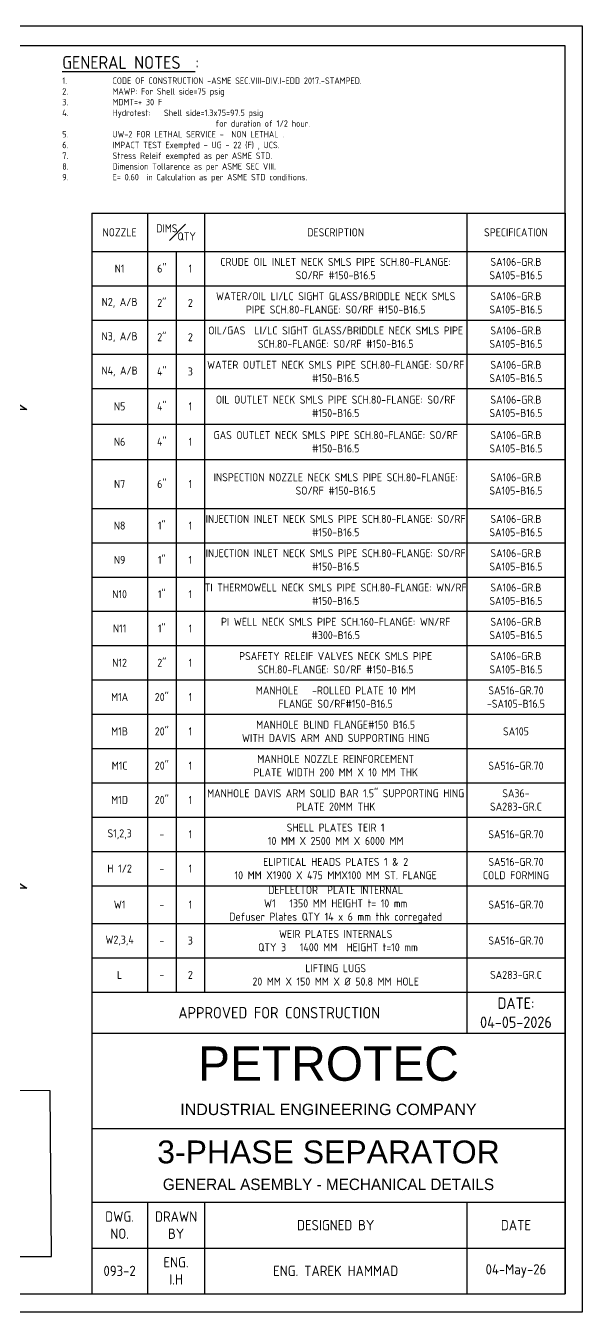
# Model space of a CAD drawing. Header units: inches. Extents: x 45640 to 67593, y 5 to 11258.
# Drawn here: x 62724 to 67593, y 5 to 11258 of the extents above; entities that cross this region are included whole.
import ezdxf

# ---------------------------------------------------------------- set-up
doc = ezdxf.new("R2010")
doc.units = ezdxf.units.IN
doc.header["$LTSCALE"] = 40
doc.header["$MEASUREMENT"] = 0
doc.layers.add('nozzle', color=7, linetype='Continuous')
doc.styles.add('Annotative', font='arial.ttf')
doc.styles.get("Standard").update_dxf_attribs({"font": 'isocp.shx', "height": 100, "bigfont": '@extfont2.shx'})
doc.dimstyles.new('ISO-25', dxfattribs={"dimtxt": 100, "dimasz": 50, "dimexe": 1.25, "dimexo": 75, "dimtad": 1, "dimdec": 0, "dimtxsty": 'Standard', "dimcen": 0, "dimclrd": 1, "dimclre": 1, "dimclrt": 1, "dimazin": 0, "dimtfac": 1, "dimtdec": 0, "dimtmove": 0, "dimatfit": 3, "dimfxl": 1, "dimtfillclr": 1, "dimarcsym": 0})

# ---------------------------------------------------------------- blocks, each defined once
blk = doc.blocks.new('*T786')
at = {"color": 0, "linetype": 'ByBlock', "lineweight": -2, "transparency": 16777216}
for p, q in [((0, 0), (4140, 0)), ((0, 0), (0, -9451)), ((487, 0), (487, -6812)), ((987, 0), (987, -6812)), ((3279, 0), (3279, -7173)), ((4140, 0), (4140, -9451)), ((0, -334), (4140, -334)), ((737, -334), (737, -6812)), ((0, -634), (4140, -634)), ((0, -934), (4140, -934)), ((0, -1234), (4140, -1234)), ((0, -1534), (4140, -1534)), ((0, -1844), (4140, -1844)), ((0, -2154), (4140, -2154)), ((0, -2582), (4140, -2582)), ((0, -2882), (4140, -2882)), ((0, -3182), (4140, -3182)), ((0, -3482), (4140, -3482)), ((0, -3782), (4140, -3782)), ((0, -4082), (4140, -4082)), ((0, -4382), (4140, -4382)), ((0, -4682), (4140, -4682)), ((0, -4982), (4140, -4982)), ((0, -5282), (4140, -5282)), ((0, -5582), (4140, -5582)), ((0, -5882), (4140, -5882)), ((0, -6212), (4140, -6212)), ((0, -6512), (4140, -6512)), ((0, -6812), (4140, -6812)), ((0, -7173), (4140, -7173)), ((0, -8005), (4140, -8005)), ((0, -8651), (4140, -8651)), ((487, -8651), (487, -9451)), ((987, -8651), (987, -9451)), ((3279, -8651), (3279, -9451)), ((0, -9051), (4140, -9051)), ((0, -9451), (4140, -9451))]:
    blk.add_line(p, q, dxfattribs=at)
at = {"color": 0, "transparency": 16777216, "attachment_point": 5}
for s, insert, char_height, width in [('\\A1;\\SDIMS#QTY;', (737, -167), 70, 499.88), ('NOZZLE', (243, -167), 70, 486.53), ('DESCRIPTION', (2133, -167), 70, 2292.04), ('SPECIFICATION', (3710, -167), 70, 861.53), ('N1', (243, -484), 70, 480.65), ('6"', (612, -484), 70, 244), ('1', (862, -484), 70, 244), ('{\\C256;CRUDE OIL INLET NECK SMLS PIPE SCH.80-FLANGE: SO/RF #150-B16.5}', (2133, -484), 70, 2286.16), ('{\\C256;SA106-GR.B\\PSA105-B16.5}', (3710, -484), 70, 855.65), ('N2, A/B', (243, -784), 70, 480.65), ('2"', (612, -784), 70, 244), ('2', (862, -784), 70, 244), ('{\\C256;WATER/OIL LI/LC SIGHT GLASS/BRIDDLE NECK SMLS PIPE SCH.80-FLANGE: SO/RF #150-B16.5}', (2133, -784), 70, 2286.16), ('{\\C256;SA106-GR.B\\PSA105-B16.5\\P}', (3710, -784), 70, 855.65), ('{\\C256;OIL/GAS  LI/LC SIGHT GLASS/BRIDDLE NECK SMLS PIPE SCH.80-FLANGE: SO/RF #150-B16.5\\P}', (2133, -1084), 70, 2286.16), ('{\\C256;SA106-GR.B\\PSA105-B16.5}', (3710, -1084), 70, 855.65), ('N3, A/B', (243, -1084), 70, 480.65), ('2"', (612, -1084), 70, 244), ('2', (862, -1084), 70, 244), ('N4, A/B', (243, -1384), 70, 480.65), ('4"', (612, -1384), 70, 244), ('3', (862, -1384), 70, 244), ('{\\C256;WATER OUTLET NECK SMLS PIPE SCH.80-FLANGE: SO/RF #150-B16.5}', (2133, -1384), 70, 2286.16), ('{\\C256;SA106-GR.B\\PSA105-B16.5\\P}', (3710, -1384), 70, 855.65), ('N5', (243, -1689), 70, 480.65), ('4"', (612, -1689), 70, 244), ('1', (862, -1689), 70, 244), ('{\\C256;OIL OUTLET NECK SMLS PIPE SCH.80-FLANGE: SO/RF #150-B16.5}', (2133, -1689), 70, 2286.16), ('{\\C256;SA106-GR.B\\PSA105-B16.5\\P}', (3710, -1689), 70, 855.65), ('{\\C256;GAS OUTLET NECK SMLS PIPE SCH.80-FLANGE: SO/RF #150-B16.5}', (2133, -1999), 70, 2286.16), ('{\\C256;SA106-GR.B\\PSA105-B16.5}', (3710, -1999), 70, 855.65), ('N6', (243, -1999), 70, 480.65), ('4"', (612, -1999), 70, 244), ('1', (862, -1999), 70, 244), ('N7', (243, -2368), 70, 480.65), ('6"', (612, -2368), 70, 244), ('1', (862, -2368), 70, 244), ('{\\C256;INSPECTION NOZZLE NECK SMLS PIPE SCH.80-FLANGE: SO/RF #150-B16.5}', (2133, -2368), 70, 2286.16), ('{\\C256;SA106-GR.B\\PSA105-B16.5}', (3710, -2368), 70, 855.65), ('N8', (243, -2732), 70, 480.65), ('1"', (612, -2732), 70, 244), ('1', (862, -2732), 70, 244), ('{\\C256;INJECTION INLET NECK SMLS PIPE SCH.80-FLANGE: SO/RF #150-B16.5\\P}', (2133, -2732), 70, 2286.16), ('{\\C256;SA106-GR.B\\PSA105-B16.5}', (3710, -2732), 70, 855.65), ('N9', (243, -3032), 70, 480.65), ('1"', (612, -3032), 70, 244), ('1', (862, -3032), 70, 244), ('{\\C256;INJECTION INLET NECK SMLS PIPE SCH.80-FLANGE: SO/RF #150-B16.5\\P}', (2133, -3032), 70, 2286.16), ('{\\C256;SA106-GR.B\\PSA105-B16.5}', (3710, -3032), 70, 855.65), ('{\\C256;TI THERMOWELL NECK SMLS PIPE SCH.80-FLANGE: WN/RF #150-B16.5\\P}', (2133, -3332), 70, 2286.16), ('{\\C256;SA106-GR.B\\PSA105-B16.5}', (3710, -3332), 70, 855.65), ('N10', (243, -3332), 70, 480.65), ('1"', (612, -3332), 70, 244), ('1', (862, -3332), 70, 244), ('N11', (243, -3632), 70, 480.65), ('1"', (612, -3632), 70, 244), ('1', (862, -3632), 70, 244), ('{\\C256;PI WELL NECK SMLS PIPE SCH.160-FLANGE: WN/RF #300-B16.5\\P}', (2133, -3632), 70, 2286.16), ('{\\C256;SA106-GR.B\\PSA105-B16.5}', (3710, -3632), 70, 855.65), ('N12', (243, -3932), 70, 480.65), ('2"', (612, -3932), 70, 244), ('1', (862, -3932), 70, 244), ('{\\C256;PSAFETY RELEIF VALVES NECK SMLS PIPE SCH.80-FLANGE: SO/RF #150-B16.5\\P}', (2133, -3932), 70, 2286.16), ('{\\C256;SA106-GR.B\\PSA105-B16.5}', (3710, -3932), 70, 855.65), ('{\\C256;MANHOLE   -ROLLED PLATE 10 MM\\PFLANGE SO/RF#150-B16.5\\P}', (2133, -4232), 70, 2286.16), ('{\\C256;SA516-GR.70\\P-SA105-B16.5\\P}', (3710, -4232), 70, 855.65), ('M1A', (243, -4232), 70, 480.65), ('20"', (612, -4232), 70, 244), ('1', (862, -4232), 70, 244), ('M1B', (243, -4532), 70, 480.65), ('20"', (612, -4532), 70, 244), ('1', (862, -4532), 70, 244), ('{\\C256;MANHOLE BLIND FLANGE#150 B16.5\\PWITH DAVIS ARM AND SUPPORTING HING\\P}', (2133, -4532), 70, 2286.16), ('{\\C256;SA105}', (3710, -4532), 70, 855.65), ('M1C', (243, -4832), 70, 480.65), ('20"', (612, -4832), 70, 244), ('1', (862, -4832), 70, 244), ('{\\C256;MANHOLE NOZZLE REINFORCEMENT\\PPLATE WIDTH 200 MM X 10 MM THK\\P}', (2133, -4832), 70, 2286.16), ('{\\C256;SA516-GR.70}', (3710, -4832), 70, 855.65), ('{\\C256;MANHOLE DAVIS ARM SOLID BAR 1.5" SUPPORTING HING PLATE 20MM THK\\P}', (2133, -5132), 70, 2286.16), ('{\\C256;SA36-\\PSA283-GR.C}', (3710, -5132), 70, 855.65), ('M1D', (243, -5132), 70, 480.65), ('20"', (612, -5132), 70, 244), ('1', (862, -5132), 70, 244), ('S1,2,3', (243, -5432), 70, 480.65), ('1', (862, -5432), 70, 244), ('{\\C256;SHELL PLATES TEIR 1 \\P10 MM X 2500 MM X 6000 MM\\P}', (2133, -5432), 70, 2286.16), ('{\\C256;SA516-GR.70\\P}', (3710, -5432), 70, 855.65), ('-', (612, -5432), 70, 244), ('\\A1;H 1/2', (243, -5732), 70, 480.65), ('-', (612, -5732), 70, 244), ('1', (862, -5732), 70, 244), ('{\\C256;ELIPTICAL HEADS PLATES 1 & 2\\P10 MM X1900 X 475 MMX100 MM ST. FLANGE\\P}', (2133, -5732), 70, 2286.16), ('{\\C256;SA516-GR.70\\PCOLD FORMING\\P}', (3710, -5732), 70, 855.65), ('{\\C256;DEFLECTOR  PLATE INTERNAL\\PW1   1350 MM HEIGHT t= 10 mm\\PDefuser Plates QTY 14 x 6 mm thk corregated\\P}', (2133, -6047), 70, 2286.16), ('W1', (243, -6047), 70, 480.65), ('-', (612, -6047), 70, 244), ('1', (862, -6047), 70, 244), ('{\\C256;SA516-GR.70\\P}', (3710, -6047), 70, 855.65), ('{\\C256;WEIR PLATES INTERNALS\\P QTY 3   1400 MM ^IHEIGHT t=10 mm\\P}', (2133, -6362), 70, 2286.16), ('W2,3,4', (243, -6362), 70, 480.65), ('-', (612, -6362), 70, 244), ('3', (862, -6362), 70, 244), ('{\\C256;SA516-GR.70\\P}', (3710, -6362), 70, 855.65), ('L', (243, -6662), 70, 480.65), ('2', (862, -6662), 70, 244), ('{\\C256;LIFTING LUGS\\P20 MM X 150 MM X %%C 50.8 MM HOLE\\P}', (2133, -6662), 70, 2286.16), ('{\\C256;SA283-GR.C\\P}', (3710, -6662), 70, 855.65), ('-', (612, -6662), 70, 244), ('DATE: 04-05-2026', (3710, -6993), 100, 855.65), ('APPROVED FOR CONSTRUCTION', (1639, -6993), 100, 3272.81), ('{\\f@Arial Unicode MS|b0|i0|c0|p34;\\H2x;\\C256;3-PHASE SEPARATOR^J\\Ftxt|c0;\\H0.5x;GENERAL ASEMBLY - MECHANICAL DETAILS}', (2070, -8328), 100, 4134.46), ('DWG. \\PNO.', (243, -8851), 90, 480.65), ('DRAWN BY', (737, -8851), 90, 494), ('DESIGNED BY', (2133, -8851), 90, 2286.16), ('DATE', (3710, -8851), 90, 855.65), ('093-2', (243, -9251), 90, 480.65), ('ENG.\\PI.H', (737, -9251), 90, 494), ('ENG. TAREK HAMMAD', (2133, -9251), 90, 2286.16), ('04-May-26', (3710, -9251), 90, 855.65)]:
    blk.add_mtext(s, dxfattribs=dict(at, insert=insert, char_height=char_height, width=width))
at = {"color": 0, "transparency": 16777216, "insert": (2070, -7589), "char_height": 100, "width": 4134.46, "attachment_point": 5, "style": 'Annotative'}
blk.add_mtext('{\\H3x;PETROTEC}\\PINDUSTRIAL ENGINEERING COMPANY', dxfattribs=at)

msp = doc.modelspace()

# ---------------------------------------------------------------- linework, layer by layer
at = {"color": 1, "lineweight": -3, "ltscale": 1000}
msp.add_line((62938.4, 1941.4), (62938.4, 1941.4), dxfattribs=at)
msp.add_line((62938.4, 1941.4), (62938.4, 1941.4), dxfattribs=at)
msp.add_line((62938.4, 1941.4), (62938.4, 1941.4), dxfattribs=at)
at = {"ltscale": 0.2}
msp.add_lwpolyline([(67592.7, 5.2), (45639.7, 5.2), (45639.7, 11258.4), (67592.7, 11258.4)], close=True, dxfattribs=at)
at = {"lineweight": -3, "ltscale": 0.005}
msp.add_lwpolyline([(67442.9, 11082.7), (45828.1, 11082.7), (45828.1, 167.3), (67442.9, 167.3)], close=True, dxfattribs=at)
at = {"ltscale": 1000}
msp.add_lwpolyline([(60710.7, 491.7), (62950, 491.7), (62938.4, 1941.4), (60710.7, 1956.6)], close=True, dxfattribs=at)

# ---------------------------------------------------------------- block references
msp.add_blockref('*T786', (63302.5, 9618.3))

# ---------------------------------------------------------------- texts
at = {"layer": 'nozzle', "insert": (63033.8, 10993.6), "char_height": 112.5, "width": 40025.636, "attachment_point": 1}
msp.add_mtext('\\pxi-0.26667,l0.35556,t0.35556;{\\LGENERAL NOTES}  :{\\H0.5x;\\P1.^ICODE OF CONSTRUCTION -ASME SEC.VIII-DIV.I-EDD 2017.-STAMPED.\\P2.^IMAWP: For Shell side=75 psig  \\P3.^IMDMT=+ 30 F\\P4.^IHydrotest:^IShell side=1.3x75=97.5 psig \\P^I^I^I^Ifor duration of 1/2 hour. \\P5.^IUW-2 FOR LETHAL SERVICE -  NON LETHAL .\\P6.^IIMPACT TEST Exempted - UG - 22 (F) , UCS. \\P7.^IStress Releif exempted as per ASME STD.\\P8.^IDimension Tollarence as per ASME SEC VIII.\\P9.^IE= 0.60  in Calculation as per ASME STD conditions.}', dxfattribs=at)

# ---------------------------------------------------------------- leaders
at = {"ltscale": 0.01}
for points in [[(61886.8, 8455.2), (62733.2, 7901), (62431.4, 7901)], [(61886.8, 4270.1), (62733.2, 3715.9), (62431.4, 3715.9)]]:
    msp.add_leader(points, dimstyle='ISO-25', override={"dimgap": 0.625, "dimtad": 0}, dxfattribs=at)

doc.saveas('drawing.dxf')
